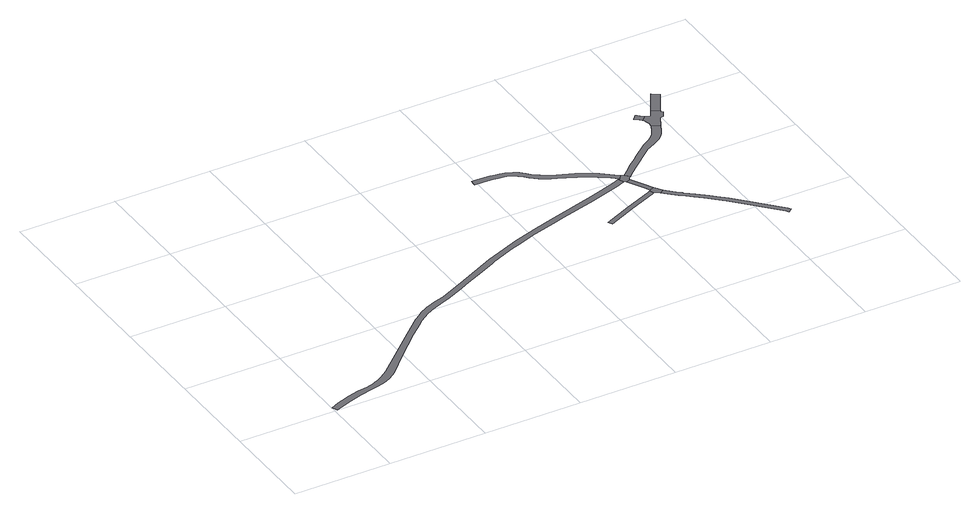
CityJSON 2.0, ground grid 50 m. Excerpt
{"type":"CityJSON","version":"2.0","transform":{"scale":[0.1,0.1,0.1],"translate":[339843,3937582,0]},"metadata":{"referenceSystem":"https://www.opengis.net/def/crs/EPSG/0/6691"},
"CityObjects":{
"road1":{"type":"Road","attributes":{"RoadStructureAttribute.sectionType":"1"},"geometry":[{"type":"MultiSurface","lod":"1","boundaries":[[[0,1,2,3,4,5,6,7,8,9,10,11,12,13,14,15,16,17,18,19,20,21,22,23,24,25,26,27,28,29,30,31,32,33,34,35,36,37,38,39,40,41,42,43,44,45,46,47,48,49,50,51,52,53,54,55,56,57,58,59,60,61,62,63,64,65,66,67,68,69]]]}]},
"road2":{"type":"Road","attributes":{"RoadStructureAttribute.sectionType":"1"},"geometry":[{"type":"MultiSurface","lod":"1","boundaries":[[[70,71,72,73,74,75,76,77,78,79,80,81,82,83,84,85,86,87,88,89,90,91,92,93,94,95,96,97,98,99,100,101,102,103,104,105,106,107,108,109,110,111,112,113,114,115,116,117,118,119,120,121,122]]]}]},
"road3":{"type":"Road","attributes":{"RoadStructureAttribute.sectionType":"1"},"geometry":[{"type":"MultiSurface","lod":"1","boundaries":[[[123,124,125,126,127,128,129,130]]]}]},
"road4":{"type":"Road","geometry":[{"type":"MultiSurface","lod":"1","boundaries":[[[121,69,68,131,132,133,134,135,136,137,122]]]}]},
"road5":{"type":"Road","attributes":{"RoadStructureAttribute.sectionType":"1"},"geometry":[{"type":"MultiSurface","lod":"1","boundaries":[[[138,139,133,132,140,141]]]}]},
"road6":{"type":"Road","geometry":[{"type":"MultiSurface","lod":"1","boundaries":[[[123,130,142,143,144,145,138,141]]]}]},
"road7":{"type":"Road","attributes":{"RoadStructureAttribute.sectionType":"1"},"geometry":[{"type":"MultiSurface","lod":"1","boundaries":[[[146,147,148,149,150,151,152,153,154,155,156,157,158,159,160,161,162,163,164,165,166,167,168,169,144,143]]]}]},
"road8":{"type":"Road","attributes":{"RoadStructureAttribute.sectionType":"1"},"geometry":[{"type":"MultiSurface","lod":"1","boundaries":[[[170,171,172,173,174,175,176,177,178,179,180,181,182,137,136,183,184,185,186,187,188,189,190,191,192,193,194,195,196,197]]]}]},
"road9":{"type":"Road","geometry":[{"type":"MultiSurface","lod":"1","boundaries":[[[198,199,200,201,202,203,204]]]}]},
"road10":{"type":"Road","geometry":[{"type":"MultiSurface","lod":"1","boundaries":[[[205,206,207,197,196,208,209,210,211,212,213,214,215,216,217,204,203]]]}]},
"road11":{"type":"Road","attributes":{"RoadStructureAttribute.sectionType":"1"},"geometry":[{"type":"MultiSurface","lod":"1","boundaries":[[[218,219,214,213,220,221,222]]]}]}
},
"vertices":[
[2037,993,0],[1897,948,0],[1646,877,0],[1552,848,0],[1496,831,0],[1422,807,0],[1337,773,0],[1237,733,0],[1110,670,0],[1047,640,0],[994,614,0],[900,571,0],[849,553,0],[790,530,0],[748,507,0],[729,493,0],[698,471,0],[604,386,0],[470,265,0],[365,170,0],[343,152,0],[324,137,0],[300,123,0],[280,115,0],[268,110,0],[230,100,0],[175,90,0],[121,77,0],[95,68,0],[90,67,0],[56,54,0],[28,42,0],[3,29,0],[16,2,0],[51,18,0],[107,37,0],[154,51,0],[177,58,0],[236,71,0],[277,82,0],[316,93,0],[347,106,0],[373,124,0],[392,139,0],[493,242,0],[624,364,0],[698,430,0],[717,448,0],[746,469,0],[764,482,0],[802,502,0],[860,525,0],[911,543,0],[1007,586,0],[1060,613,0],[1123,643,0],[1229,695,0],[1250,706,0],[1348,746,0],[1363,752,0],[1432,778,0],[1505,803,0],[1654,848,0],[1704,862,0],[1894,916,0],[1905,919,0],[2001,949,0],[2048,965,0],[2087,979,0],[2074,1008,0],
[2077,1051,0],[2024,1094,0],[1993,1116,0],[1988,1118,0],[1980,1122,0],[1944,1141,0],[1937,1144,0],[1929,1149,0],[1850,1182,0],[1825,1193,0],[1810,1201,0],[1797,1209,0],[1783,1219,0],[1768,1231,0],[1752,1245,0],[1735,1264,0],[1712,1284,0],[1689,1299,0],[1657,1312,0],[1632,1319,0],[1612,1321,0],[1585,1325,0],[1557,1327,0],[1521,1329,0],[1488,1328,0],[1488,1313,0],[1488,1298,0],[1521,1299,0],[1555,1297,0],[1582,1295,0],[1608,1291,0],[1627,1289,0],[1648,1283,0],[1675,1272,0],[1694,1260,0],[1714,1242,0],[1731,1224,0],[1748,1208,0],[1765,1195,0],[1780,1184,0],[1796,1175,0],[1812,1166,0],[1838,1155,0],[1917,1121,0],[1921,1119,0],[1923,1118,0],[1960,1099,0],[1972,1093,0],[1977,1090,0],[2005,1071,0],[2054,1036,0],[2084,1011,0],[2100,1035,0],
[2152,855,0],[2140,848,0],[2001,790,0],[1858,724,0],[1868,704,0],[2012,770,0],[2150,828,0],[2159,833,0],
[2093,978,0],[2097,972,0],[2121,984,0],[2121,991,0],[2125,995,0],[2135,1002,0],[2115,1025,0],
[2179,873,0],[2159,912,0],[2136,901,0],[2156,861,0],
[2167,832,0],[2186,815,0],[2206,831,0],[2184,864,0],
[2221,781,0],[2247,758,0],[2260,747,0],[2302,711,0],[2336,681,0],[2350,669,0],[2374,646,0],[2414,608,0],[2492,525,0],[2528,484,0],[2605,400,0],[2615,388,0],[2634,404,0],[2624,417,0],[2547,501,0],[2511,541,0],[2432,625,0],[2391,664,0],[2367,688,0],[2318,730,0],[2276,766,0],[2272,770,0],[2262,779,0],[2238,799,0],
[2408,1282,0],[2397,1262,0],[2389,1250,0],[2379,1241,0],[2369,1231,0],[2354,1219,0],[2319,1198,0],[2298,1180,0],[2264,1154,0],[2234,1128,0],[2220,1116,0],[2178,1081,0],[2142,1049,0],[2162,1027,0],[2198,1058,0],[2248,1100,0],[2254,1105,0],[2284,1131,0],[2315,1155,0],[2333,1166,0],[2371,1186,0],[2391,1198,0],[2405,1206,0],[2421,1222,0],[2433,1239,0],[2446,1261,0],[2465,1298,0],[2427,1318,0],
[2435,1403,0],[2412,1425,0],[2407,1429,0],[2384,1404,0],[2395,1394,0],[2416,1374,0],[2439,1399,0],
[2419,1372,0],[2427,1346,0],[2428,1338,0],[2494,1351,0],[2503,1356,0],[2512,1357,0],[2532,1390,0],[2523,1395,0],[2524,1401,0],[2486,1423,0],[2470,1395,0],[2465,1390,0],[2458,1390,0],
[2557,1545,0],[2502,1450,0],[2527,1408,0],[2539,1429,0],[2593,1521,0]
]}
